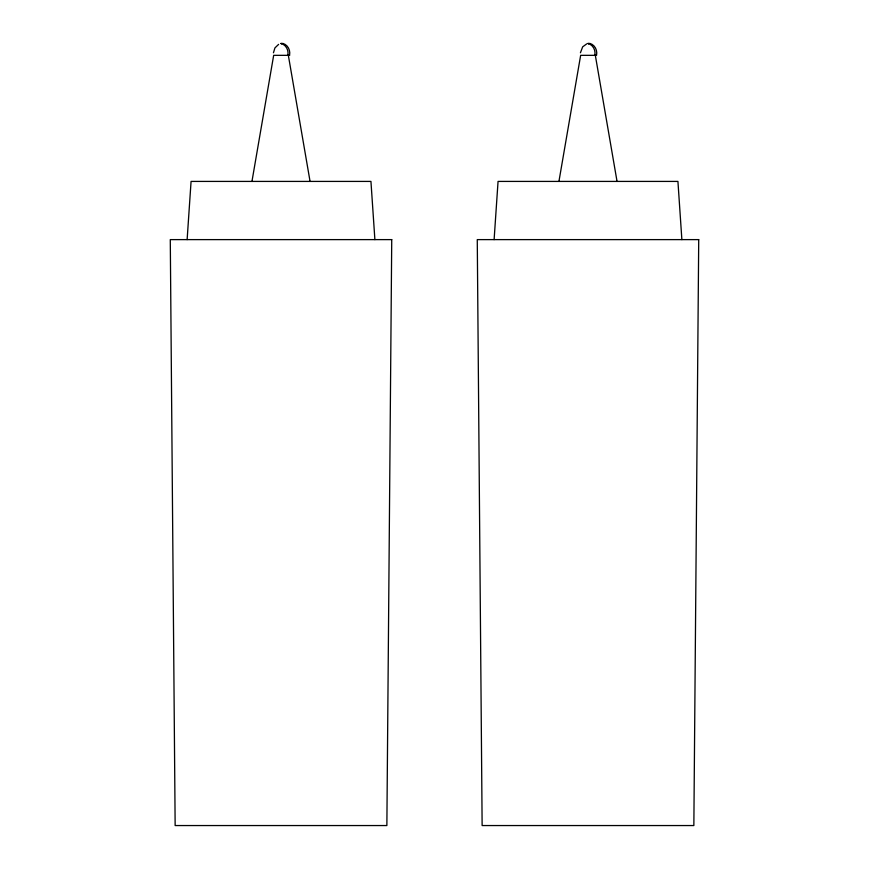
<?xml version="1.0" encoding="UTF-8"?>
<svg xmlns="http://www.w3.org/2000/svg" width="869" height="869" viewBox="0 0 869 869"><rect width="100%" height="100%" fill="white"/><g stroke="black" fill="none" stroke-linecap="round" stroke-linejoin="round"><path stroke-width="1.3" d="M187.128 239.616L191.071 181.415L370.944 181.415L374.887 239.616M494.113 239.616L498.056 181.415L677.929 181.415L681.872 239.616M273.442 52.781L274.93 47.904L278.612 44.384M580.427 52.781L582.664 46.85L586.771 43.841M251.956 181.415L273.67 55.334L289.562 55.334M558.941 181.415L580.655 55.334L596.547 55.334A10.015 9.07 -90 0 0 589.932 43.439L587.998 43.45A10.015 9.32 -90 0 1 594.809 55.334M287.813 55.334A10.015 9.32 -90 0 0 281.013 43.439L282.936 43.45A10.015 9.07 -90 0 1 289.551 55.334M595.33 55.334L617.044 181.415M288.345 55.334L310.059 181.415M587.998 43.45A9.928 4.247 90 0 1 588.519 43.841M281.002 43.45A9.928 4.247 -90 0 1 281.523 43.841M391.734 239.616L386.868 825.55L175.147 825.55L170.281 239.616L391.734 239.616M698.719 239.616L693.853 825.55L482.132 825.55L477.266 239.616L698.719 239.616"/></g></svg>
